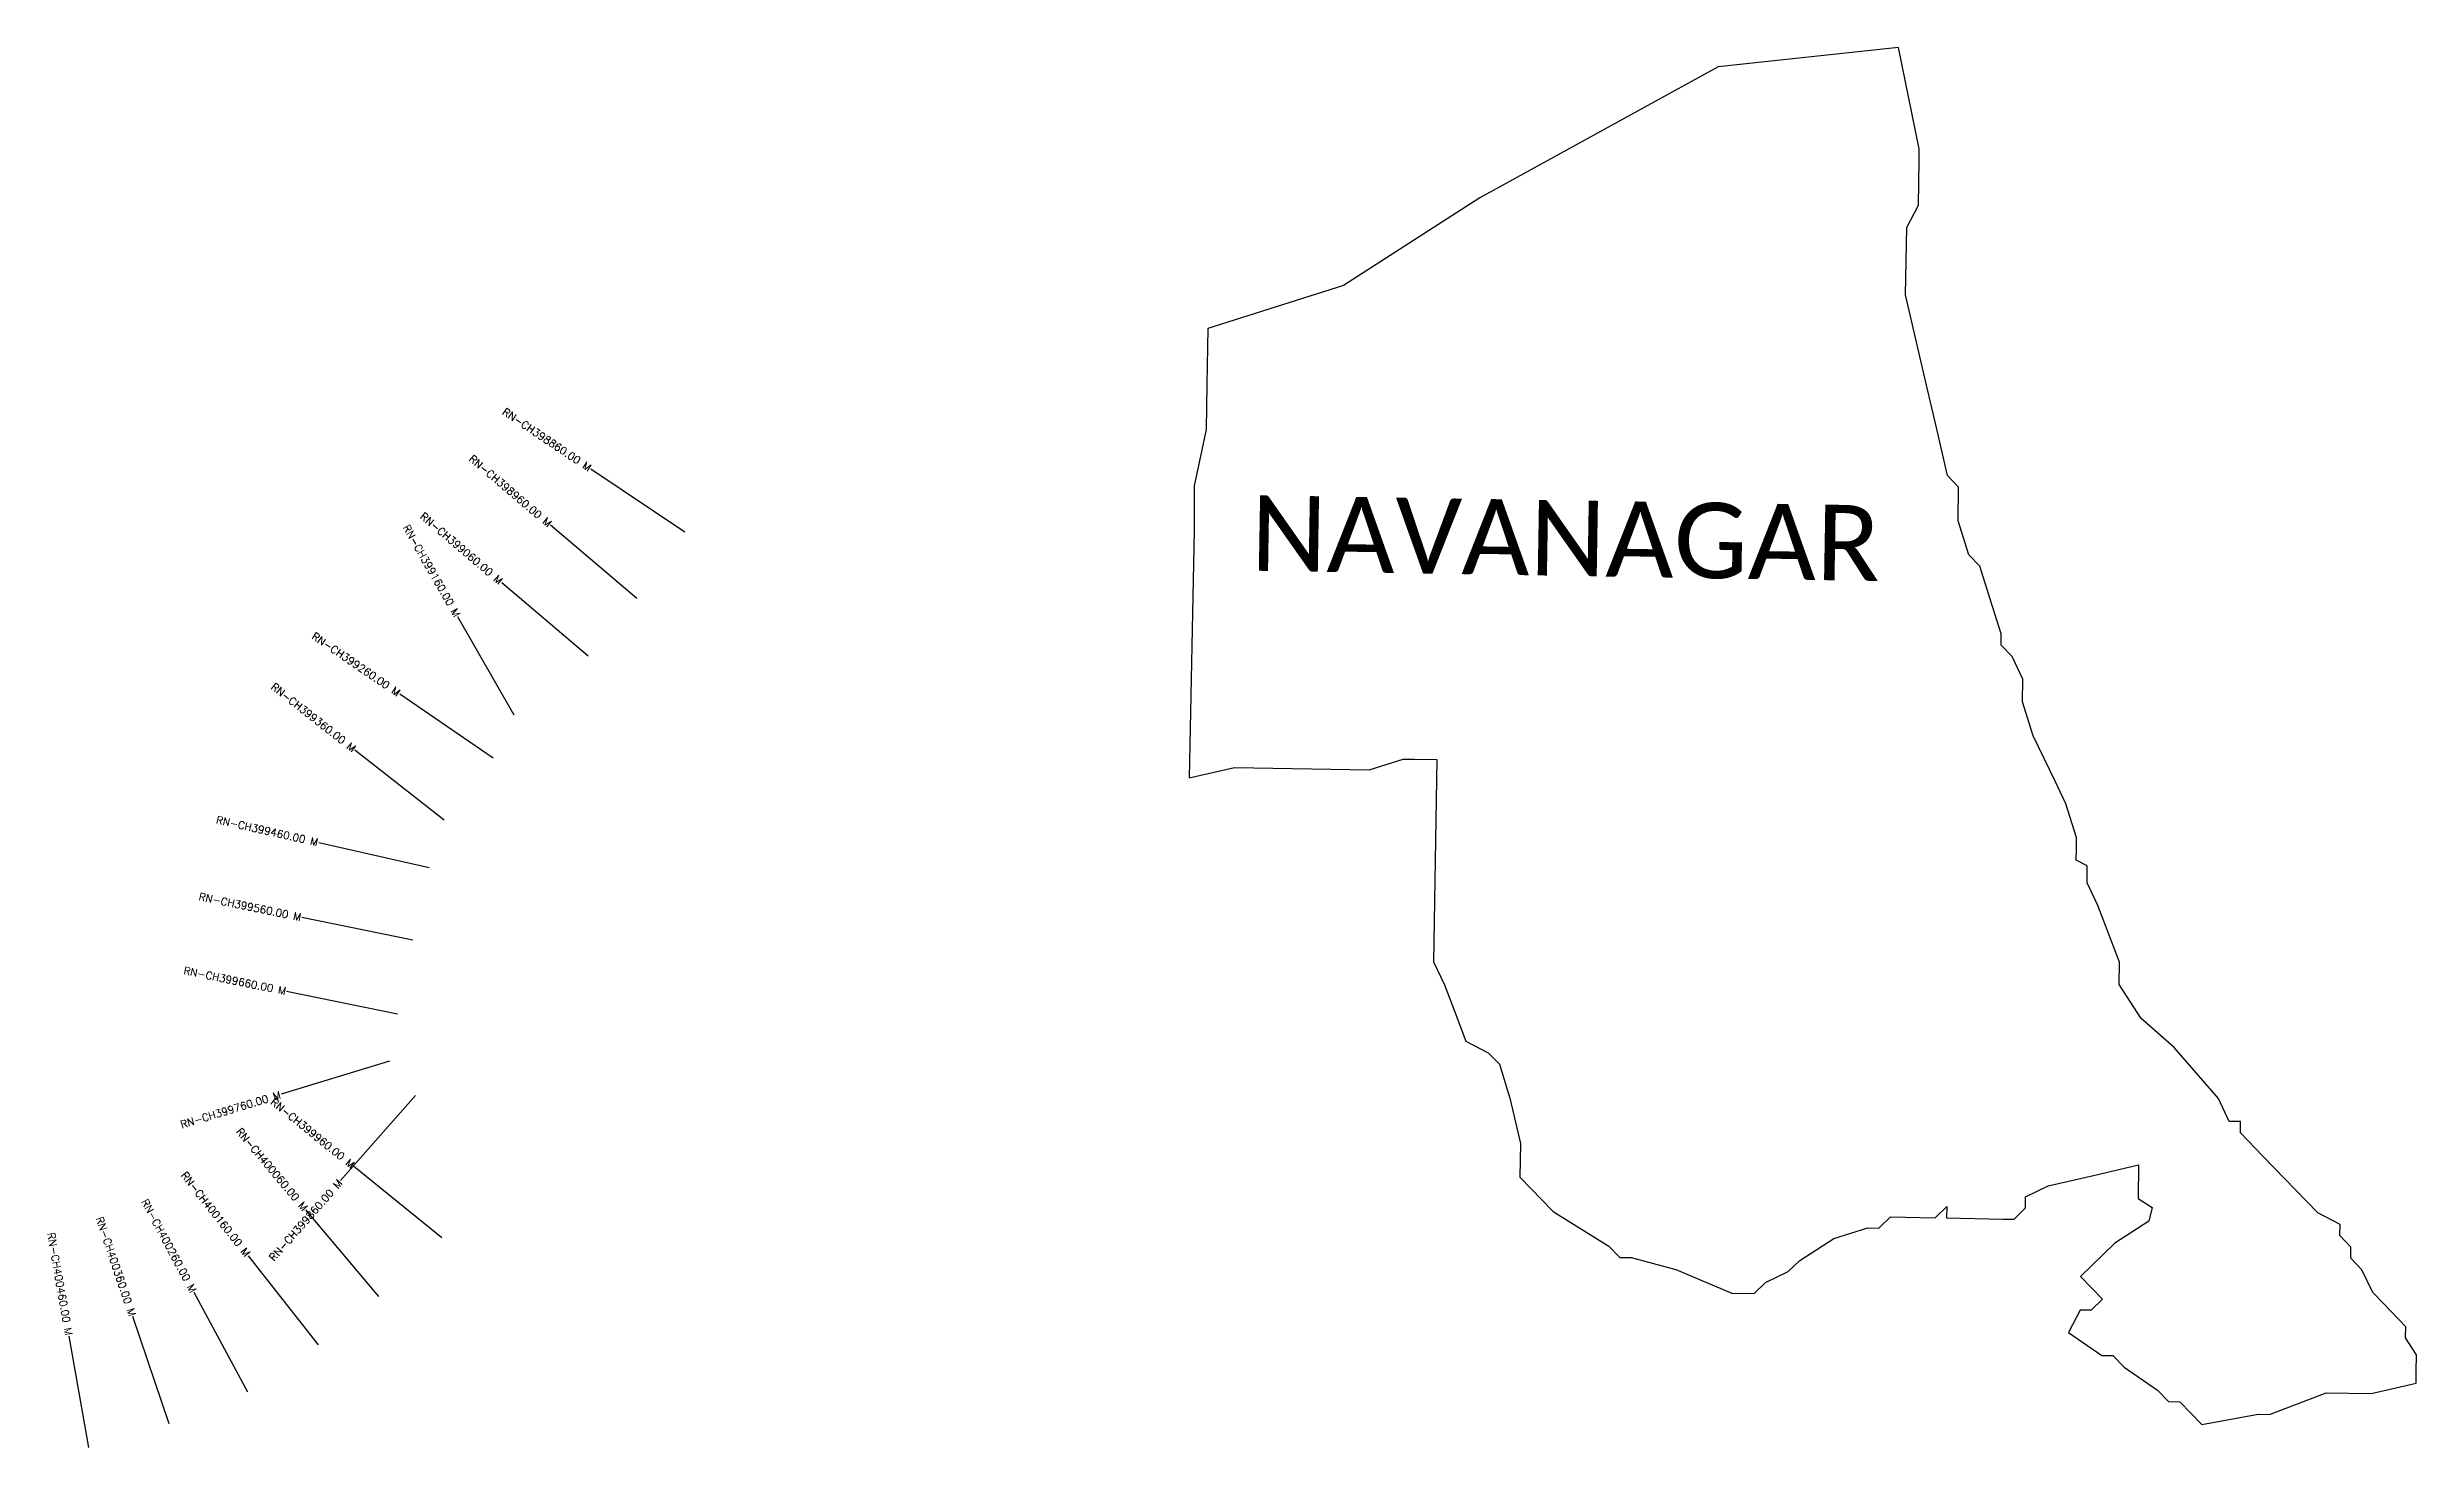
# Model space of a CAD drawing. Header units: metres. Extents: x 304539 to 307676, y 1943222 to 1945076.
import ezdxf
from ezdxf.enums import TextEntityAlignment as Align

# ---------------------------------------------------------------- set-up
doc = ezdxf.new("R2010")
doc.units = ezdxf.units.M
for name, color, linetype in [('CS', 134, 'Continuous'), ('CSMark', 6, 'Continuous'), ('VILLAGE BOUNDRY', 10, 'Continuous'), ('VILLAGE NAME', 250, 'Continuous')]:
    doc.layers.add(name, color=color, linetype=linetype)
doc.styles.get("Standard").update_dxf_attribs({"font": 'simplex.shx'})

msp = doc.modelspace()

# ---------------------------------------------------------------- linework, layer by layer
at = {"layer": 'CS'}
for p, q in [((305383, 1944433.7), (305258.4, 1944517.3)), ((305319.5, 1944345.8), (305205.2, 1944443)), ((305254.7, 1944269.7), (305140.5, 1944366.8)), ((305156.9, 1944191.6), (305082.4, 1944321.8)), ((305129.3, 1944134.7), (305005.4, 1944219.2)), ((305064, 1944052.5), (304946.1, 1944145.2)), ((305044.4, 1943989.5), (304898.1, 1944022.6)), ((305022.7, 1943893.5), (304875.7, 1943923.6)), ((305002.6, 1943795.5), (304855.6, 1943825.7)), ((304991.9, 1943733.2), (304848.4, 1943689.5)), ((305026.3, 1943687.7), (304927.1, 1943575.2)), ((305061, 1943499.4), (304944.4, 1943593.8)), ((304977.7, 1943421.6), (304881.2, 1943536.5)), ((304897.7, 1943357.7), (304804.9, 1943475.6)), ((304804, 1943295.1), (304733, 1943427.2)), ((304699.9, 1943253.2), (304651.9, 1943395.3)), ((304593.5, 1943221.7), (304567.5, 1943369.4))]:
    msp.add_line(p, q, dxfattribs=at)
at = {"layer": 'VILLAGE BOUNDRY'}
msp.add_lwpolyline([(307282.9, 1943864.5), (307254.3, 1943939.5), (307240, 1943969.5), (307240, 1943991.9), (307225.5, 1943999.5), (307225.8, 1944014.4), (307226, 1944029.3), (307211.7, 1944074.2), (307197.5, 1944104.2), (307168.7, 1944164.2), (307154.5, 1944209.1), (307155, 1944238.9), (307140.7, 1944269), (307126, 1944284.1), (307126.3, 1944299), (307112.1, 1944343.9), (307098, 1944388.8), (307083.3, 1944403.9), (307069.2, 1944448.8), (307069.9, 1944493.5), (307055.3, 1944508.7), (307041.3, 1944568.4), (307027.4, 1944628.3), (306999.6, 1944747.9), (307001.1, 1944837.2), (307016.5, 1944866.7), (307017.5, 1944926.2), (307017.7, 1944941.2), (306990.2, 1945075.6), (306751.5, 1945049.8), (306435.9, 1944876.3), (306255.2, 1944760.2), (306075.6, 1944703.5), (306074.4, 1944629.1), (306073.4, 1944569.6), (306057.3, 1944495.3), (306057.3, 1944435.8), (306050.9, 1944108.3), (306110.7, 1944122.2), (306289.3, 1944119.2), (306334.2, 1944133.4), (306349.2, 1944133.1), (306378.9, 1944132.6), (306374.5, 1943864.7), (306388.9, 1943834.6), (306403.1, 1943797.2), (306417.4, 1943759.7), (306446.9, 1943744.3), (306461.6, 1943729.2), (306475.7, 1943684.3), (306489.6, 1943624.5), (306488.9, 1943579.8), (306532.8, 1943534.4), (306606.5, 1943488.5), (306621.2, 1943473.4), (306636.1, 1943473.3), (306695.4, 1943457.3), (306769.3, 1943426.3), (306799.1, 1943425.8), (306814.2, 1943440.4), (306844.2, 1943454.8), (306859.4, 1943469.4), (306904.5, 1943498.5), (306949.5, 1943512.6), (306964.3, 1943512.4), (306979.5, 1943527), (307039, 1943526.1), (307054.2, 1943540.7), (307053.9, 1943525.8), (307128.4, 1943524.3), (307143.2, 1943524.3), (307158.4, 1943539), (307158.6, 1943553.8), (307188.6, 1943568.3), (307248.4, 1943582.1), (307308.2, 1943596), (307307.5, 1943551.4), (307326.2, 1943539.4), (307321.9, 1943521.4), (307276.8, 1943492.3), (307231.4, 1943448.4), (307260.6, 1943418.1), (307245.5, 1943403.5), (307230.6, 1943403.8), (307215.2, 1943374.2), (307259.4, 1943343.7), (307274.3, 1943343.4), (307288.9, 1943328.3), (307333.1, 1943297.8), (307347.7, 1943282.7), (307362.6, 1943282.4), (307391.9, 1943252.2), (307466.6, 1943265.8), (307481.5, 1943265.6), (307556.4, 1943294.1), (307616, 1943293.1), (307675.8, 1943307), (307676, 1943321.9), (307676.4, 1943344.3), (307661.8, 1943366.8), (307662.1, 1943381.7), (307632.8, 1943412), (307618.2, 1943427.1), (307603.8, 1943457.1), (307589.1, 1943472.3), (307589.4, 1943487.2), (307574.7, 1943502.3), (307575, 1943517.2), (307545.4, 1943532.6), (307472.2, 1943608.2), (307443, 1943638.5), (307443, 1943653.4), (307428.3, 1943653.6), (307413.9, 1943683.7), (307355.5, 1943751.6), (307311.4, 1943789.6), (307282.4, 1943834.7)], close=True, dxfattribs=at)

# ---------------------------------------------------------------- texts
at = {"layer": 'CSMark'}
for s, rotation, p in [('RN-CH398860.00 M', 326.1386, (305257.6, 1944517.8)), ('RN-CH398960.00 M', 319.629, (305204.5, 1944443.6)), ('RN-CH399060.00 M', 319.629, (305139.7, 1944367.5)), ('RN-CH399160.00 M', 299.7854, (305081.9, 1944322.7)), ('RN-CH399260.00 M', 325.6999, (305004.6, 1944219.8)), ('RN-CH399360.00 M', 321.8449, (304945.3, 1944145.8)), ('RN-CH399460.00 M', 347.2518, (304897.1, 1944022.9)), ('RN-CH399560.00 M', 348.4068, (304874.7, 1943923.8)), ('RN-CH399660.00 M', 348.4068, (304854.6, 1943825.9)), ('RN-CH399760.00 M', 16.947, (304847.4, 1943689.2)), ('RN-CH399960.00 M', 320.9879, (304943.7, 1943594.5)), ('RN-CH400060.00 M', 310.0464, (304880.5, 1943537.2)), ('RN-CH400160.00 M', 308.2036, (304804.3, 1943476.4)), ('RN-CH399860.00 M', 48.6005, (304926.5, 1943574.5)), ('RN-CH400260.00 M', 298.2751, (304732.5, 1943428.1)), ('RN-CH400360.00 M', 288.6708, (304651.6, 1943396.2)), ('RN-CH400460.00 M', 279.9895, (304567.3, 1943370.4))]:
    msp.add_text(s, height=10, rotation=rotation, dxfattribs=at).set_placement(p, align=Align.MIDDLE_RIGHT)
at = {"layer": 'VILLAGE NAME', "insert": (306133.5, 1944482.8), "char_height": 100, "attachment_point": 1, "rotation": 359.0535}
msp.add_mtext_dynamic_manual_height_columns('{\\fCalibri|b0|i0|c0|p34;NAVANAGAR}', width=298.894, gutter_width=1398, heights=[0], dxfattribs=at)

doc.saveas('drawing.dxf')
